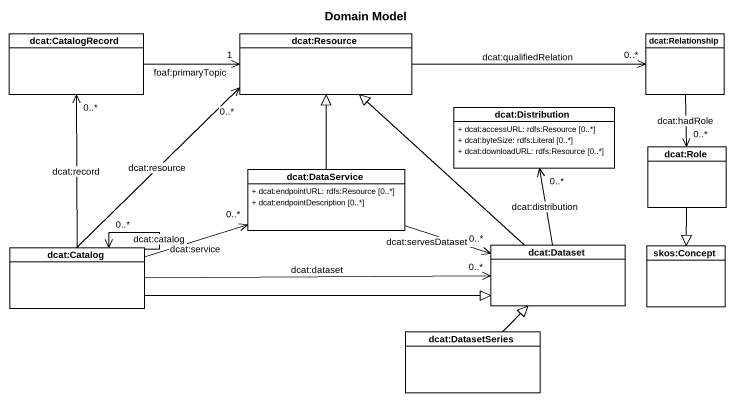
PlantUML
@startuml
title Domain Model
hide circle
hide empty members
skinparam classAttributeIconSize 0
class "dcat:CatalogRecord" as dcat_CatalogRecord
class "dcat:Resource" as dcat_Resource
class "dcat:Relationship" as dcat_Relationship
class "dcat:Distribution" as dcat_Distribution {
  + dcat:accessURL: rdfs:Resource [0..*]
  + dcat:byteSize: rdfs:Literal [0..*]
  + dcat:downloadURL: rdfs:Resource [0..*]
}
class "dcat:DataService" as dcat_DataService {
  + dcat:endpointURL: rdfs:Resource [0..*]
  + dcat:endpointDescription [0..*]
}
class "dcat:Role" as dcat_Role
class "dcat:Catalog" as dcat_Catalog
class "dcat:Dataset" as dcat_Dataset
class "skos:Concept" as skos_Concept #FFFFFF
class "dcat:DatasetSeries" as dcat_DatasetSeries
dcat_CatalogRecord -right-> "1" dcat_Resource : foaf:primaryTopic
dcat_Resource -right-> "0..*" dcat_Relationship : dcat:qualifiedRelation
dcat_Relationship --> "0..*" dcat_Role : dcat:hadRole
dcat_DataService -up-|> dcat_Resource
dcat_DataService -right-> "0..*" dcat_Dataset : dcat:servesDataset
dcat_Role --|> skos_Concept
dcat_Catalog -up-> "0..*" dcat_CatalogRecord : dcat:record
dcat_Catalog -up-> "0..*" dcat_Resource : dcat:resource
dcat_Catalog -right-> "0..*" dcat_DataService : dcat:service
dcat_Catalog --> "0..*" dcat_Catalog : dcat:catalog
dcat_Catalog -right-> "0..*" dcat_Dataset : dcat:dataset
dcat_Catalog -right-|> dcat_Dataset
dcat_Dataset -up-|> dcat_Resource
dcat_Dataset -up-> "0..*" dcat_Distribution : dcat:distribution
dcat_DatasetSeries -up-|> dcat_Dataset
@enduml
